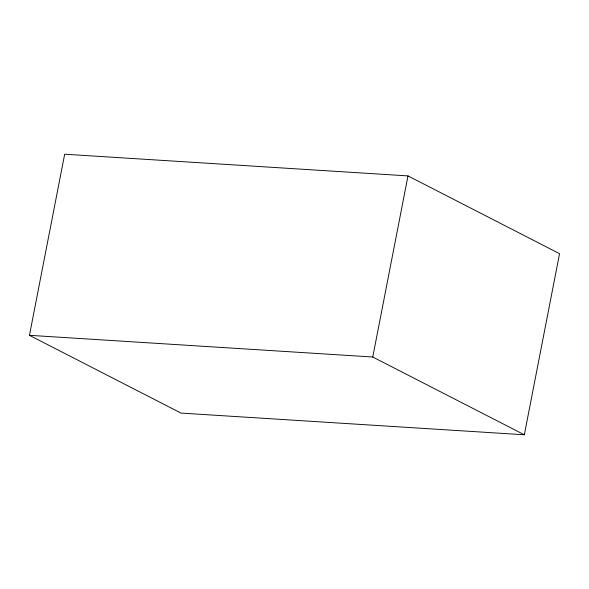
<?xml version="1.0" encoding="UTF-8"?>
<svg xmlns="http://www.w3.org/2000/svg" width="589" height="589" viewBox="0 0 589 589"><rect width="100%" height="100%" fill="white"/><g stroke="black" fill="none" stroke-linecap="round" stroke-linejoin="round"><path stroke-width="0.88" d="M29.45 335.318L64.672 154.222L407.986 175.912L559.55 253.682L524.328 434.778L181.014 413.088L29.45 335.318L372.763 357.008L524.328 434.778M372.763 357.008L407.986 175.912"/></g></svg>
